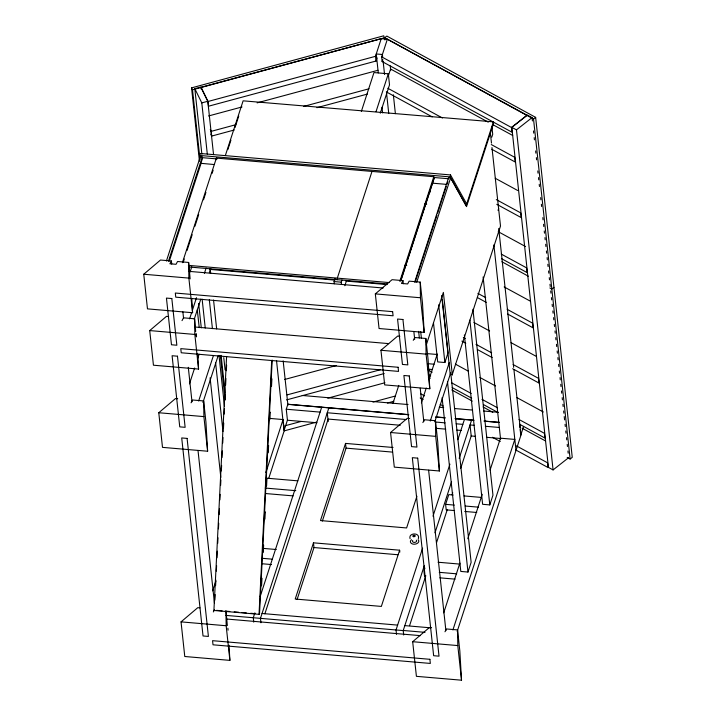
<?xml version="1.0" encoding="UTF-8"?>
<svg xmlns="http://www.w3.org/2000/svg" width="716" height="716" viewBox="0 0 716 716"><rect width="100%" height="100%" fill="white"/><g stroke="black" fill="none" stroke-linecap="round" stroke-linejoin="round"><path stroke-width="1.07" d="M272.187 360.094L259.505 614.024L259.031 614.328L213.914 610.462L226.596 356.541M214.881 600.133L215.158 594.566M215.606 585.652L215.883 580.067M216.33 571.18L216.608 565.604M217.002 557.809L217.333 551.132M217.718 543.337L217.995 537.77M218.443 528.856L218.72 523.289M219.159 514.652L219.463 508.423M219.893 499.902L220.17 494.326M220.618 485.421L220.895 479.854M221.342 470.94L221.62 465.373M222.005 457.578L222.336 450.892M222.73 443.097L223.007 437.53M223.455 428.624L223.732 423.049M224.18 414.143L224.457 408.576M224.896 399.662L225.173 394.095M225.621 385.19L225.925 378.513M226.346 370.709L226.623 365.142M259.031 614.328L271.722 360.408M418.359 538.62C420.337 532.203 408.12 532.588 410.062 538.647M201.035 157.422L199.943 155.47L200.256 153.475L450.516 174.928L466.304 203.255L466 205.241L450.212 176.915L450.516 174.928M400.844 280.851L434.415 177.541L448.771 178.776M447.867 181.596L446.963 184.406L432.607 183.18M166.416 261L200.319 156.661L202.368 156.831L168.475 261.17M169.298 261.08L201.062 163.409M182.401 262.683L216.384 158.093L433.806 176.727L433.977 178.302L400.683 280.779M183.26 262.137L184.289 258.968M187.037 250.519L192.183 234.669M194.931 226.22L198.708 214.603M203.514 199.809L205.913 192.416M212.097 173.397L213.126 170.229M225.334 155.569L243.118 100.831L493.378 121.854L493.548 123.429L466.528 206.584L466.358 205.009L493.378 121.854M227.84 149.608L230.91 140.166M235 127.582L238.75 116.046M190.035 272.125L191.754 266.826M189.606 318.871L191.664 312.516M192.353 310.404L196.479 297.704M204.391 273.351L206.11 268.061M194.224 319.3L200.766 299.19M209.358 272.724L210.737 268.491M189.463 383.883L194.627 367.997M197.383 359.522L199.102 354.223M198.654 401.014L213.458 355.449M202.941 402.49L218.094 355.87M381.216 38.691L201.044 87.28L207.989 101.493L208.499 106.219L375.998 61.039L375.488 56.322L381.216 38.691L387.365 39.219L527.057 115.222L511.501 127.511L512.012 132.227L382.147 61.567L381.637 56.841L387.365 39.219M375.998 61.039L377.01 57.933M361.329 111.472L373.967 72.567L388.323 73.802L389.513 84.819L380.286 113.209M382.147 61.567L382.818 59.491M212.661 590.87L215.758 581.338M376.025 111.651L388.323 73.802M388.555 75.234L390.578 69.013L488.258 122.168M316.92 422.753L287.447 420.229L286.257 409.212L287.841 404.343L408.854 414.752M265.887 472.479L283.08 419.549L269.825 418.413M287.358 420.346L284.046 430.531L283.214 422.753M268.786 478.207L284.27 430.567L283.08 419.549M334.3 283.76L334.059 281.549L335.097 278.363M371.998 171.428L337.325 278.13L337.496 279.705M341.478 284.368L341.246 282.167L341.935 280.037M344.844 285.738L346.58 280.421M254.869 612.878L253.285 617.738L253.759 622.15M260.194 596.482L321.681 407.243M328.859 407.86L260.463 618.356L260.937 622.759M264.866 613.845L328.152 419.066L400.271 425.25M393.03 447.473L345.542 443.41L320.473 520.568L406.607 527.952L416.909 496.242M313.474 542.817L295.216 599.032L381.351 606.416L399.618 550.201L313.474 542.817L313.984 547.543L297.095 599.516M399.823 281.316L433.806 176.727M322.352 521.069L346.052 448.127L345.542 443.41M429.627 192.89L430.074 191.503M414.654 282.113L448.556 177.774L450.606 177.953L466.537 206.566M415.199 282.077L436.948 215.194M437.637 213.073L446.274 186.527M416.703 282.283L450.606 177.953M392.968 403.269L398.776 385.387M491.767 137.195L492.715 134.277L491.883 126.562M426.262 345.058L443.374 292.405L452.36 375.121M421.429 402.84L426.253 388M429.009 379.516L437.279 354.062M433.511 323.077L437.7 361.911L444.878 362.52L448.037 352.8L442.3 299.548M498.041 210.388L498.667 208.437M430.271 421.044L449.218 362.717M434.898 421.455L450.749 372.669M422.628 548.116L396.029 629.973L396.503 634.376M432.992 516.218L449.916 464.129M457.864 439.678L464.424 419.478M424.284 565.738L403.206 630.59L225.996 615.402M434.988 532.785L451.572 481.752M459.171 458.365L471.602 420.095M424.91 568.101L423.962 571.019L424.552 576.532M453.846 510.508L446.202 509.855L445.612 504.35L448.771 494.622L453.139 494.998M409.579 625.659L425.814 575.691M436.518 542.737L447.231 509.783M452.065 494.899L452.754 492.769M460.701 468.318L471.405 435.364M443.705 612.851L459.869 563.098M467.781 538.745L482.226 494.291M490.138 469.938L500.457 438.183L514.813 439.418L452.906 629.955M442.094 397.675L460.8 571.431L467.978 572.048L471.137 562.32L450.883 374.182M464.38 334.972L482.62 504.297L489.798 504.914L492.957 495.186L472.936 309.258M523.611 426.36L520.765 435.113L520.174 429.609M457.184 631.449L520.971 435.131L513.918 369.581M191.781 298.679L192.595 312.731L147.478 308.865L143.746 274.237L160.482 260.033L171.393 260.973L169.898 263.774L176.046 264.302L177.55 261.492L188.639 262.45L190.134 278.9M182.016 320.643L183.52 317.832L194.6 318.79L195.692 331.454M191.074 402.804L192.577 399.993L203.657 400.942L205.931 422.037L207.622 451.232L162.496 447.366L158.773 412.738L175.51 398.535L177.693 398.723M213.341 611.938L214.344 610.068M402.974 280.618L401.47 283.429L407.628 283.957L409.131 281.146L420.211 282.104L422.485 303.19L424.176 332.385L379.059 328.519L375.327 293.891L392.064 279.688L402.974 280.618L403.305 283.724M413.248 340.333L414.752 337.522L425.841 338.471L428.105 359.566L429.797 388.761L384.68 384.895L380.948 350.267L397.684 336.064L399.868 336.252M422.87 422.565L424.373 419.755L435.462 420.704L437.736 441.799L439.418 470.994L394.301 467.127L390.569 432.5L407.306 418.296L409.489 418.484M444.976 631.763L446.48 628.961L457.56 629.91L459.833 650.996L461.525 680.2L416.408 676.334L412.676 641.706L429.412 627.502L431.596 627.681M197.688 353.937L198.565 369.071L153.439 365.205L149.716 330.577L166.452 316.374L168.636 316.562M229.013 645.232L229.89 660.376L184.773 656.5L181.041 621.873L197.777 607.669L199.961 607.857M384.931 39.962L383.731 35.8L191.557 87.88L192.514 89.813L384.689 37.733L386.81 36.06L535.649 117.37L572.254 457.345L570.124 459.019L567.188 457.417M568.656 457.658L553.074 469.929L548.42 467.387L511.815 127.332L527.397 115.061L532.051 117.603L532.409 120.932M553.074 469.929L516.469 129.873L532.051 117.603M570.124 459.019L533.527 119.044L535.649 117.37M553.951 287.358L551.83 289.031L549.87 287.957M271.194 379.265L271.901 378.8L271.543 386.067L270.836 386.533M269.565 412.604L270.272 412.139L269.905 419.406L269.198 419.871M267.909 445.826L268.607 445.37L268.249 452.637L267.542 453.103M266.245 479.058L266.952 478.592L266.585 485.869L265.887 486.325M264.589 512.289L265.296 511.824L264.929 519.091L264.222 519.556M262.924 545.511L263.631 545.055L263.264 552.322L262.566 552.779M261.268 578.743L261.975 578.277L261.608 585.545L260.901 586.01M213.914 610.462L214.379 610.157M201.876 154.262L194.815 88.694L200.82 87.075L207.801 101.278L213.547 154.62M194.815 88.694L201.796 102.898L207.801 101.278M207.989 101.493L375.488 56.322M208.571 115.965L242.017 106.953M257.125 102.871L377.959 70.284M210.271 129.453L211.202 131.35L235.895 124.682M303.539 106.442L369.035 88.775M210.781 134.169L211.712 136.067L234.257 129.99M316.937 107.686L367.397 94.073M284.682 379.462L336.466 365.491M287.08 394.901L380.5 369.707M286.516 399.913L384.224 373.555M327.767 398.177L384.948 382.756M284.887 425.823L300.997 421.482M372.938 402.079L395.483 395.993M284.324 430.835L316.535 422.145M387.401 403.036L393.845 401.3M199.943 155.47L450.212 176.915M217.064 158.916L202.709 157.69L200.892 163.32L214.317 164.546M424.472 203.979L426.7 204.167M404.549 265.314L406.769 265.511M188.389 265.368L389.209 282.578M188.559 266.943L387.168 283.957M209.546 269.368L334.864 280.108M345.962 281.057L386.998 284.574M334.059 281.549L341.246 282.167M189.23 271.382L383.141 288.002M375.327 293.891L420.444 297.758L424.176 332.385M143.746 274.237L188.872 278.103L192.595 312.731M194.689 326.988L388.609 343.608M427.291 353.641L437.27 354.492M380.948 350.267L426.074 354.134L429.797 388.761M149.716 330.577L194.833 334.444L198.565 369.071M427.461 363.647L434.111 364.22M428.052 369.161L432.482 369.537M302.241 395.474L408.039 404.54M439.221 407.216L443.669 407.592M454.812 408.55L472.623 410.071M483.765 411.029L498.238 412.273M287.948 404.245L408.218 414.555M436.062 416.936L443.857 417.607M454.991 418.556L473.92 420.185M483.944 421.044L499.535 422.377M435.525 417.034L445.522 417.893M455.528 418.744L473.786 420.283M484.705 421.214L498.891 422.431M286.257 409.212L320.097 412.112M406.16 419.513L327.266 412.756L328.214 421.572M435.06 421.993L445.057 422.852M456.164 423.8L462.831 424.373M474.386 425.331L470.018 424.955L471.209 435.972L475.576 436.348M485.305 426.271L499.5 427.488M435.775 428.293L445.764 429.144M456.853 430.101L461.292 430.477M486.495 437.288L500.681 438.505M390.569 432.5L435.695 436.366L439.418 470.994M158.773 412.738L203.89 416.605L207.622 451.232M346.052 448.127L392.431 452.1M266.2 478.136L297.856 480.848M464.049 495.928L481.519 497.432M265.224 488.052L295.789 490.666M445.612 504.35L454.338 505.093M465.257 506.033L478.36 507.152M265.824 493.557L293.113 495.893M464.756 511.448L476.767 512.477M313.984 547.543L397.917 554.739M438.04 562.23L459.869 564.101M263.193 548.393L276.295 549.512M439.248 572.326L456.71 573.829M262.217 558.301L272.044 559.142M439.839 577.839L455.116 579.146M261.716 563.716L271.543 564.566M404.782 625.614L429.886 627.762M262.047 613.487L397.613 625.104M216.581 610.345L222.085 610.82M225.388 611.097L229.791 611.482M234.195 611.858L238.589 612.234M241.892 612.511L246.295 612.896M250.698 613.272L255.102 613.648M425.027 632.344L403.197 630.474L403.681 634.994M226.48 619.018L420.399 635.638M181.041 621.873L226.166 625.748L229.89 660.376M412.676 641.706L457.793 645.572L461.525 680.2M381.637 56.841L511.501 127.511M493.145 124.826L512.683 135.458M387.777 88.238L442.452 117.988M491.274 144.551L514.715 157.305L515.216 162.031L491.785 149.277M386.336 91.899L432.222 116.869M495.221 178.266L517.686 190.492M496.286 199.594L520.693 212.876L521.203 217.592L496.788 204.311M498.211 231.68L525.562 246.564M501.227 254.073L526.618 267.882L527.128 272.608L501.737 258.789M504.162 286.937L530.538 301.284M477.885 293.381L485.699 297.632M507.179 309.321L532.57 323.14L533.08 327.856L507.689 314.047M477.42 297.57L486.209 302.358M473.956 322.477L489.592 330.98M511.081 342.678L536.472 356.496M463.324 337.433L465.275 338.498M476.015 344.342L491.641 352.845M513.121 364.534L538.504 378.343L539.014 383.069L512.656 368.722M461.883 341.093L465.785 343.224M477.5 349.596L492.152 357.561M455.457 364.167L468.157 371.076M479.881 377.457L495.508 385.96M516.997 397.657L543.372 412.004M428.231 370.1L432.142 372.231M451.671 382.854L471.2 393.478M481.94 399.322L497.557 407.825M519.037 419.513L544.428 433.323L544.939 438.049L519.548 424.23M428.741 374.826L430.692 375.891M452.172 387.571L471.701 398.203M483.416 404.576L498.067 412.55M428.356 377.207L430.307 378.272M451.796 389.96L472.309 401.121M483.058 406.974L492.823 412.291M522.125 428.231L545.574 440.984M420.668 393.773L424.579 395.894M440.197 404.397L443.123 405.99M516.361 445.835L547.606 462.84L548.116 467.566L515.887 450.033M420.202 397.962L423.129 399.555M492.456 437.279L500.269 441.53M384.689 37.733L533.527 119.044M511.815 127.332L516.469 129.873M501.889 261.752L528.327 276.197M533.483 130.939L533.724 133.158M534.199 137.606L534.44 139.826M535.64 150.942L535.872 153.161M536.356 157.609L536.597 159.829M537.788 170.945L538.029 173.165M538.504 177.613L538.745 179.832M539.229 184.281L539.461 186.5M540.661 197.616L540.902 199.836M541.377 204.284L541.618 206.503M542.817 217.619L543.05 219.839M543.534 224.287L543.775 226.507M544.25 230.955L544.491 233.174M544.966 237.623L545.207 239.842M545.682 244.29L545.923 246.51M546.406 250.958L546.639 253.178M547.122 257.626L547.364 259.845M547.838 264.293L548.08 266.513M548.554 270.961L548.796 273.181M549.27 277.629L549.512 279.849M549.995 284.297L550.228 286.516M550.711 290.965L550.953 293.184M551.427 297.632L551.669 299.852M552.143 304.3L552.385 306.52M552.859 310.968L553.101 313.187M553.584 317.635L553.817 319.855M554.3 324.303L554.542 326.523M555.016 330.971L555.258 333.191M555.732 337.639L555.974 339.858M556.457 344.306L556.69 346.526M557.173 350.974L557.406 353.194M557.889 357.642L558.131 359.862M558.605 364.31L558.847 366.529M559.321 370.978L559.563 373.197M560.046 377.645L560.279 379.865M560.762 384.313L560.995 386.533M561.478 390.981L561.72 393.2M562.194 397.649L562.436 399.868M562.91 404.316L563.152 406.536M563.635 410.984L563.868 413.204M564.226 416.542L564.584 419.871M565.067 424.32L565.309 426.539M565.783 430.987L566.025 433.207M566.499 437.655L566.741 439.875M567.224 444.323L567.457 446.542M567.94 450.99L568.182 453.21M490.397 133.14L491.48 143.093M491.964 147.523L500.502 226.068L452.288 374.423L450.23 374.253L441.683 295.556M498.721 228.476L513.676 367.353M519.574 424.096L519.932 427.398M493.879 244.872L516.003 450.436M483.112 276.967L500.573 439.185M469.893 320.097L489.798 504.914M447.482 381.691L467.978 572.048M438.666 304.837L444.878 362.52M420.686 331.535L421.402 338.104M390.238 65.89L390.721 70.329M393.353 94.781L395.384 113.674M418.636 331.356L419.352 337.934M420.211 388.179L423.8 421.518M413.857 331.589L414.689 339.339M428.624 470.215L445.889 630.626M382.639 56.725L382.407 54.497L376.249 53.968L378.281 72.862M383.123 61.164L384.555 74.5M386.47 92.283L388.743 113.397M381.995 107.311L382.595 112.868M399.618 550.201L399.814 552.09M283.151 360.81L287.939 405.247M276.51 360.542L282.972 420.534M216.384 158.093L216.554 159.668M211.202 131.35L211.712 136.067M201.044 87.28L201.25 89.169M201.796 102.898L207.3 154.021M223.768 357.633L225.084 369.859M192.514 89.813L200.041 159.811M221.101 355.351L225.164 393.129M191.557 87.88L199.451 161.207M220.385 355.637L225.173 400.083M210.2 268.974L210.683 273.414M213.547 300.04L216.653 328.877M219.006 355.405L224.493 406.312M209.314 299.78L212.419 328.617M215.614 362.914L222.998 431.533M202.136 299.163L205.241 328.009M210.101 377.797L220.823 477.402M198.636 303.432L201.286 327.821M197.303 309.912L199.227 327.642M196.229 333.88L196.551 336.878M226.041 611.133L227.33 625.587M227.876 628.174L228.091 630.17M195.996 334.291L196.202 336.18L196.112 334.032M198.01 450.471L214.442 603.14M182.875 311.881L183.591 318.548M188.29 367.308L191.995 401.757M171.393 260.973L171.733 264.07M457.56 629.91L457.793 645.572M435.462 420.704L435.695 436.366M425.841 338.471L426.074 354.134M420.211 282.104L420.444 297.758M225.952 611.124L226.166 625.748M203.657 400.942L203.89 416.605M194.6 318.79L194.833 334.444M188.639 262.45L188.872 278.103M416.327 540.159A2.103 1.387 -6.1 0 1 414.654 542.406A2.103 1.387 -6.1 0 1 412.693 540.49M418.135 539.694A4.215 2.783 -6.1 0 1 417.16 543.471A4.215 2.783 -6.1 0 1 411.503 543.489A4.215 2.783 -6.1 0 1 411.494 539.721M414.125 535.64L413.839 536.517L414.206 535.649M392.637 311.657L175.322 293.032L175.76 297.167L393.084 315.792L392.637 311.657M171.822 298.545L166.443 298.08L171.464 344.763L176.852 345.228L171.822 298.545M402.938 319.497L397.559 319.041L402.446 364.435L407.825 364.892L402.938 319.497M398.105 367.272L180.781 348.647L181.229 352.773L398.543 371.398L398.105 367.272M177.479 356.201L172.1 355.736L179.752 426.861L185.131 427.318L177.479 356.201M409.284 375.963L403.896 375.497L411.557 446.623L416.936 447.079L409.284 375.963M187.091 438.407L181.712 437.941L203.031 635.969L208.41 636.435L187.091 438.407M417.705 458.15L412.327 457.685L433.645 655.713L439.024 656.169L417.705 458.15M429.895 659.302L212.571 640.677L213.019 644.803L430.334 663.428L429.895 659.302M413.58 536.481A0.94 0.618 -6.1 0 0 414.94 535.819A0.94 0.618 -6.1 0 0 413.499 535.416A0.94 0.618 -6.1 0 0 413.58 536.481M413.597 536.66A0.94 0.618 -6.1 0 0 414.958 535.998A0.94 0.618 -6.1 0 0 413.526 535.595A0.94 0.618 -6.1 0 0 413.597 536.66"/></g></svg>
